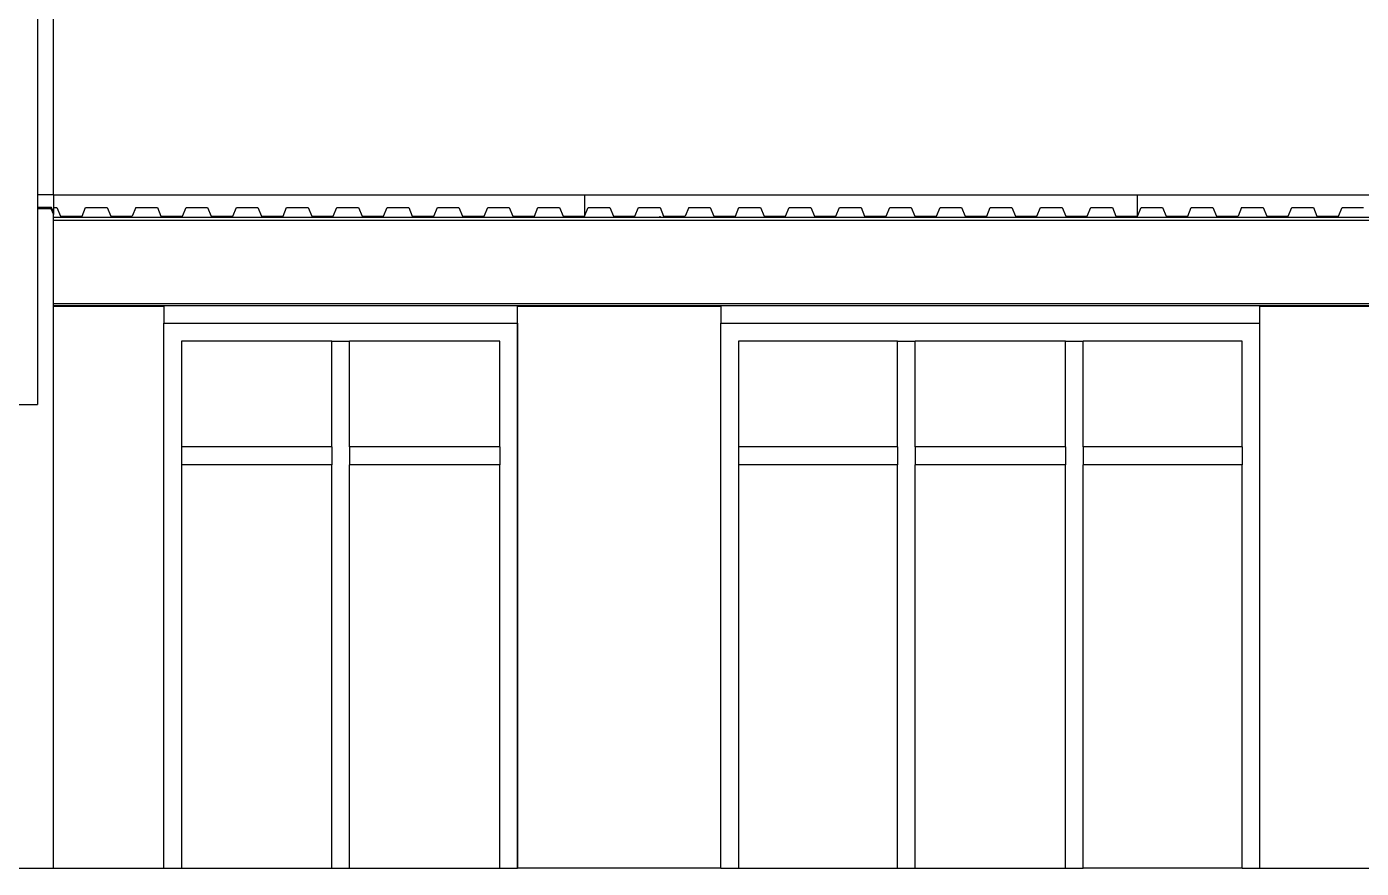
# Model space of a CAD drawing. Header units: metres. Extents: x -59 to 59, y -13 to 12.
# Drawn here: x -21.53 to -14.03, y 1.99 to 6.71 of the extents above; entities that cross this region are included whole.
import ezdxf

# ---------------------------------------------------------------- set-up
doc = ezdxf.new("R2010")
doc.units = ezdxf.units.M
doc.layers.add('SectionCutEdges', color=7, linetype='Continuous')

msp = doc.modelspace()

# ---------------------------------------------------------------- linework, layer by layer
for p, q in [((-21.4689, 11.7079), (-21.4689, 5.7693)), ((-21.3789, 5.7693), (-21.3789, 6.8193)), ((-21.3789, 5.7693), (-21.4689, 5.7693)), ((-21.4689, 5.7693), (-21.4689, 5.6993)), ((-21.3789, 5.7693), (-18.3939, 5.7693)), ((-21.3789, 5.7693), (-21.3789, 5.6993)), ((-18.3939, 5.7693), (-18.3939, 5.6493)), ((-18.3939, 5.7693), (-15.2873, 5.7693)), ((-15.2873, 5.6493), (-15.2873, 5.7693)), ((-15.2873, 5.7693), (-12.1808, 5.7693)), ((-21.389, 5.6993), (-21.4689, 5.6993)), ((-21.4689, 5.6993), (-21.4689, 5.6936)), ((-21.4689, 5.6936), (-21.3929, 5.6936)), ((-21.4689, 5.6936), (-21.4689, 4.5915)), ((-21.3929, 5.6936), (-21.3789, 5.6589)), ((-21.3789, 5.6743), (-21.389, 5.6993)), ((-21.3789, 5.6993), (-21.3592, 5.6993)), ((-21.3789, 5.6993), (-21.3789, 5.6743)), ((-21.3789, 5.6743), (-21.3789, 5.6589)), ((-21.3789, 5.6436), (-21.3789, 5.6589)), ((-21.3789, 5.6276), (-21.3789, 5.6436)), ((-21.3789, 5.6436), (-9.9924, 5.6436)), ((-21.3789, 5.6276), (-6.6812, 5.6276)), ((-21.3789, 5.1596), (-21.3789, 5.6276)), ((-21.3592, 5.6993), (-21.3391, 5.6493)), ((-21.3391, 5.6493), (-21.218, 5.6493)), ((-21.218, 5.6493), (-21.1979, 5.6993)), ((-21.1979, 5.6993), (-21.0768, 5.6993)), ((-21.0768, 5.6993), (-21.0566, 5.6493)), ((-21.0566, 5.6493), (-20.9356, 5.6493)), ((-20.9154, 5.6993), (-20.9356, 5.6493)), ((-20.9154, 5.6993), (-20.7944, 5.6993)), ((-20.7944, 5.6993), (-20.7742, 5.6493)), ((-20.7742, 5.6493), (-20.6532, 5.6493)), ((-20.6532, 5.6493), (-20.633, 5.6993)), ((-20.633, 5.6993), (-20.512, 5.6993)), ((-20.512, 5.6993), (-20.4918, 5.6493)), ((-20.4918, 5.6493), (-20.3708, 5.6493)), ((-20.3708, 5.6493), (-20.3506, 5.6993)), ((-20.3506, 5.6993), (-20.2296, 5.6993)), ((-20.2296, 5.6993), (-20.2094, 5.6493)), ((-20.2094, 5.6493), (-20.0884, 5.6493)), ((-20.0884, 5.6493), (-20.0682, 5.6993)), ((-20.0682, 5.6993), (-19.9472, 5.6993)), ((-19.9472, 5.6993), (-19.927, 5.6493)), ((-19.927, 5.6493), (-19.806, 5.6493)), ((-19.806, 5.6493), (-19.7858, 5.6993)), ((-19.7858, 5.6993), (-19.6648, 5.6993)), ((-19.6648, 5.6993), (-19.6446, 5.6493)), ((-19.6446, 5.6493), (-19.5235, 5.6493)), ((-19.5235, 5.6493), (-19.5034, 5.6993)), ((-19.5034, 5.6993), (-19.3823, 5.6993)), ((-19.3823, 5.6993), (-19.3622, 5.6493)), ((-19.3622, 5.6493), (-19.2411, 5.6493)), ((-19.2411, 5.6493), (-19.221, 5.6993)), ((-19.221, 5.6993), (-19.0999, 5.6993)), ((-19.0999, 5.6993), (-19.0798, 5.6493)), ((-19.0798, 5.6493), (-18.9587, 5.6493)), ((-18.9587, 5.6493), (-18.9385, 5.6993)), ((-18.9385, 5.6993), (-18.8175, 5.6993)), ((-18.8175, 5.6993), (-18.7973, 5.6493)), ((-18.7973, 5.6493), (-18.6763, 5.6493)), ((-18.6763, 5.6493), (-18.6561, 5.6993)), ((-18.6561, 5.6993), (-18.5351, 5.6993)), ((-18.5351, 5.6993), (-18.5149, 5.6493)), ((-18.5149, 5.6493), (-18.3939, 5.6493)), ((-18.3939, 5.6493), (-18.3737, 5.6993)), ((-18.3737, 5.6993), (-18.2527, 5.6993)), ((-18.2527, 5.6993), (-18.2325, 5.6493)), ((-18.2325, 5.6493), (-18.1115, 5.6493)), ((-18.1115, 5.6493), (-18.0913, 5.6993)), ((-18.0913, 5.6993), (-17.9703, 5.6993)), ((-17.9712, 5.6493), (-17.9712, 5.6436)), ((-17.9703, 5.6993), (-17.9501, 5.6493)), ((-17.9501, 5.6493), (-17.8291, 5.6493)), ((-17.8089, 5.6993), (-17.8291, 5.6493)), ((-17.8089, 5.6993), (-17.6879, 5.6993)), ((-17.6879, 5.6993), (-17.6677, 5.6493)), ((-17.6677, 5.6493), (-17.5466, 5.6493)), ((-17.5466, 5.6493), (-17.5265, 5.6993)), ((-17.5265, 5.6993), (-17.4054, 5.6993)), ((-17.4054, 5.6993), (-17.3853, 5.6493)), ((-17.3853, 5.6493), (-17.2642, 5.6493)), ((-17.2642, 5.6493), (-17.2441, 5.6993)), ((-17.2441, 5.6993), (-17.123, 5.6993)), ((-17.123, 5.6993), (-17.1029, 5.6493)), ((-17.1029, 5.6493), (-16.9818, 5.6493)), ((-16.9818, 5.6493), (-16.9616, 5.6993)), ((-16.9616, 5.6993), (-16.8406, 5.6993)), ((-16.8406, 5.6993), (-16.8204, 5.6493)), ((-16.8204, 5.6493), (-16.6994, 5.6493)), ((-16.6994, 5.6493), (-16.6792, 5.6993)), ((-16.6792, 5.6993), (-16.5582, 5.6993)), ((-16.5582, 5.6993), (-16.538, 5.6493)), ((-16.538, 5.6493), (-16.417, 5.6493)), ((-16.417, 5.6493), (-16.3968, 5.6993)), ((-16.3968, 5.6993), (-16.2758, 5.6993)), ((-16.2758, 5.6993), (-16.2556, 5.6493)), ((-16.2556, 5.6493), (-16.1346, 5.6493)), ((-16.1346, 5.6493), (-16.1144, 5.6993)), ((-16.1144, 5.6993), (-15.9934, 5.6993)), ((-15.9934, 5.6993), (-15.9732, 5.6493)), ((-15.9732, 5.6493), (-15.8522, 5.6493)), ((-15.8522, 5.6493), (-15.832, 5.6993)), ((-15.832, 5.6993), (-15.711, 5.6993)), ((-15.711, 5.6993), (-15.6908, 5.6493)), ((-15.6908, 5.6493), (-15.5698, 5.6493)), ((-15.5698, 5.6493), (-15.5496, 5.6993)), ((-15.5496, 5.6993), (-15.4285, 5.6993)), ((-15.4285, 5.6993), (-15.4084, 5.6493)), ((-15.4084, 5.6493), (-15.2873, 5.6493)), ((-15.2873, 5.6493), (-15.2672, 5.6993)), ((-15.2672, 5.6993), (-15.1461, 5.6993)), ((-15.1461, 5.6993), (-15.126, 5.6493)), ((-15.126, 5.6493), (-15.0049, 5.6493)), ((-15.0049, 5.6493), (-14.9848, 5.6993)), ((-14.9848, 5.6993), (-14.8637, 5.6993)), ((-14.8637, 5.6993), (-14.8435, 5.6493)), ((-14.8435, 5.6493), (-14.7225, 5.6493)), ((-14.7023, 5.6993), (-14.7225, 5.6493)), ((-14.7023, 5.6993), (-14.5813, 5.6993)), ((-14.5813, 5.6993), (-14.5611, 5.6493)), ((-14.5611, 5.6493), (-14.4401, 5.6493)), ((-14.4401, 5.6493), (-14.4199, 5.6993)), ((-14.4199, 5.6993), (-14.2989, 5.6993)), ((-14.2989, 5.6993), (-14.2787, 5.6493)), ((-14.2787, 5.6493), (-14.1577, 5.6493)), ((-14.1577, 5.6493), (-14.1375, 5.6993)), ((-14.1375, 5.6993), (-14.0165, 5.6993)), ((-21.3789, 5.1596), (-6.6812, 5.1596)), ((-21.3789, 5.1478), (-21.3789, 5.1596)), ((-21.3789, 5.1478), (-6.6812, 5.1478)), ((-21.3789, 5.1436), (-21.3789, 5.1478)), ((-21.3789, 1.9858), (-21.3789, 5.1436)), ((-21.3789, 5.1436), (-20.7581, 5.1436)), ((-20.7581, 5.1436), (-20.7581, 5.0478)), ((-18.7716, 5.1436), (-17.6294, 5.1436)), ((-18.7716, 5.0478), (-18.7716, 5.1436)), ((-17.6294, 5.1436), (-17.6294, 5.0478)), ((-14.6, 5.1436), (-13.4578, 5.1436)), ((-14.6, 5.0478), (-14.6, 5.1436)), ((-20.7581, 1.9858), (-20.7581, 5.0478)), ((-20.7581, 5.0478), (-18.7716, 5.0478)), ((-20.7581, 5.0478), (-18.7716, 5.0478)), ((-20.7581, 1.9858), (-20.7581, 5.0478)), ((-18.7716, 1.9858), (-18.7716, 5.0478)), ((-18.7716, 5.0478), (-18.7716, 1.9858)), ((-17.6294, 5.0478), (-14.6, 5.0478)), ((-17.6294, 1.9858), (-17.6294, 5.0478)), ((-14.6, 1.9858), (-14.6, 5.0478)), ((-19.8145, 4.9478), (-20.6588, 4.9478)), ((-20.6588, 4.9478), (-20.6588, 4.3536)), ((-19.8145, 4.9478), (-19.7152, 4.9478)), ((-19.8145, 4.3536), (-19.8145, 4.9478)), ((-18.8709, 4.9478), (-19.7152, 4.9478)), ((-19.7152, 4.3536), (-19.7152, 4.9478)), ((-18.8709, 4.3536), (-18.8709, 4.9478)), ((-17.5301, 4.9478), (-17.5301, 4.3536)), ((-16.6361, 4.9478), (-17.5301, 4.9478)), ((-16.6361, 4.9478), (-16.5368, 4.9478)), ((-16.6361, 4.3536), (-16.6361, 4.9478)), ((-16.5368, 4.3536), (-16.5368, 4.9478)), ((-15.6926, 4.9478), (-16.5368, 4.9478)), ((-15.6926, 4.9478), (-15.5932, 4.9478)), ((-15.6926, 4.3536), (-15.6926, 4.9478)), ((-14.6993, 4.9478), (-15.5932, 4.9478)), ((-15.5932, 4.3536), (-15.5932, 4.9478)), ((-14.6993, 4.3536), (-14.6993, 4.9478)), ((-21.5889, 4.5915), (-21.4689, 4.5915)), ((-19.8145, 4.3536), (-20.6588, 4.3536)), ((-20.6588, 4.3536), (-20.6588, 4.2536)), ((-19.8145, 4.3536), (-19.8145, 4.2536)), ((-18.8709, 4.3536), (-19.7152, 4.3536)), ((-19.7152, 4.3536), (-19.7152, 4.2536)), ((-18.8709, 4.3536), (-18.8709, 4.2536)), ((-16.6361, 4.3536), (-17.5301, 4.3536)), ((-17.5301, 4.3536), (-17.5301, 4.2536)), ((-16.6361, 4.3536), (-16.6361, 4.2536)), ((-15.6926, 4.3536), (-16.5368, 4.3536)), ((-16.5368, 4.3536), (-16.5368, 4.2536)), ((-15.6926, 4.3536), (-15.6926, 4.2536)), ((-14.6993, 4.3536), (-15.5932, 4.3536)), ((-15.5932, 4.3536), (-15.5932, 4.2536)), ((-14.6993, 4.3536), (-14.6993, 4.2536)), ((-19.8145, 4.2536), (-20.6588, 4.2536)), ((-20.6588, 4.2536), (-20.6588, 1.9858)), ((-19.8145, 1.9858), (-19.8145, 4.2536)), ((-18.8709, 4.2536), (-19.7152, 4.2536)), ((-19.7152, 1.9858), (-19.7152, 4.2536)), ((-18.8709, 1.9858), (-18.8709, 4.2536)), ((-16.6361, 4.2536), (-17.5301, 4.2536)), ((-17.5301, 4.2536), (-17.5301, 1.9858)), ((-16.6361, 1.9858), (-16.6361, 4.2536)), ((-15.6926, 4.2536), (-16.5368, 4.2536)), ((-16.5368, 1.9858), (-16.5368, 4.2536)), ((-15.6926, 1.9858), (-15.6926, 4.2536)), ((-14.6993, 4.2536), (-15.5932, 4.2536)), ((-15.5932, 1.9858), (-15.5932, 4.2536)), ((-14.6993, 1.9858), (-14.6993, 4.2536))]:
    msp.add_line(p, q)
at = {"layer": 'SectionCutEdges'}
for p, q in [((-21.6789, 1.9858), (-21.3789, 1.9858)), ((-21.3789, 1.9858), (-20.7581, 1.9858)), ((-20.7581, 1.9858), (-20.6588, 1.9858)), ((-20.6588, 1.9858), (-19.8145, 1.9858)), ((-19.8145, 1.9858), (-19.7152, 1.9858)), ((-19.7152, 1.9858), (-18.9651, 1.9858)), ((-18.9651, 1.9858), (-18.8709, 1.9858)), ((-18.8709, 1.9858), (-18.7716, 1.9858)), ((-17.6294, 1.9858), (-18.7716, 1.9858)), ((-17.6294, 1.9858), (-17.5301, 1.9858)), ((-17.5301, 1.9858), (-16.7951, 1.9858)), ((-16.7951, 1.9858), (-16.6361, 1.9858)), ((-16.6361, 1.9858), (-16.5368, 1.9858)), ((-16.5368, 1.9858), (-15.6926, 1.9858)), ((-15.6926, 1.9858), (-15.5932, 1.9858)), ((-14.6993, 1.9858), (-15.5932, 1.9858)), ((-14.6993, 1.9858), (-14.6, 1.9858)), ((-14.6, 1.9858), (-14.3051, 1.9858)), ((-14.3051, 1.9858), (-13.4578, 1.9858))]:
    msp.add_line(p, q, dxfattribs=at)

doc.saveas('drawing.dxf')
